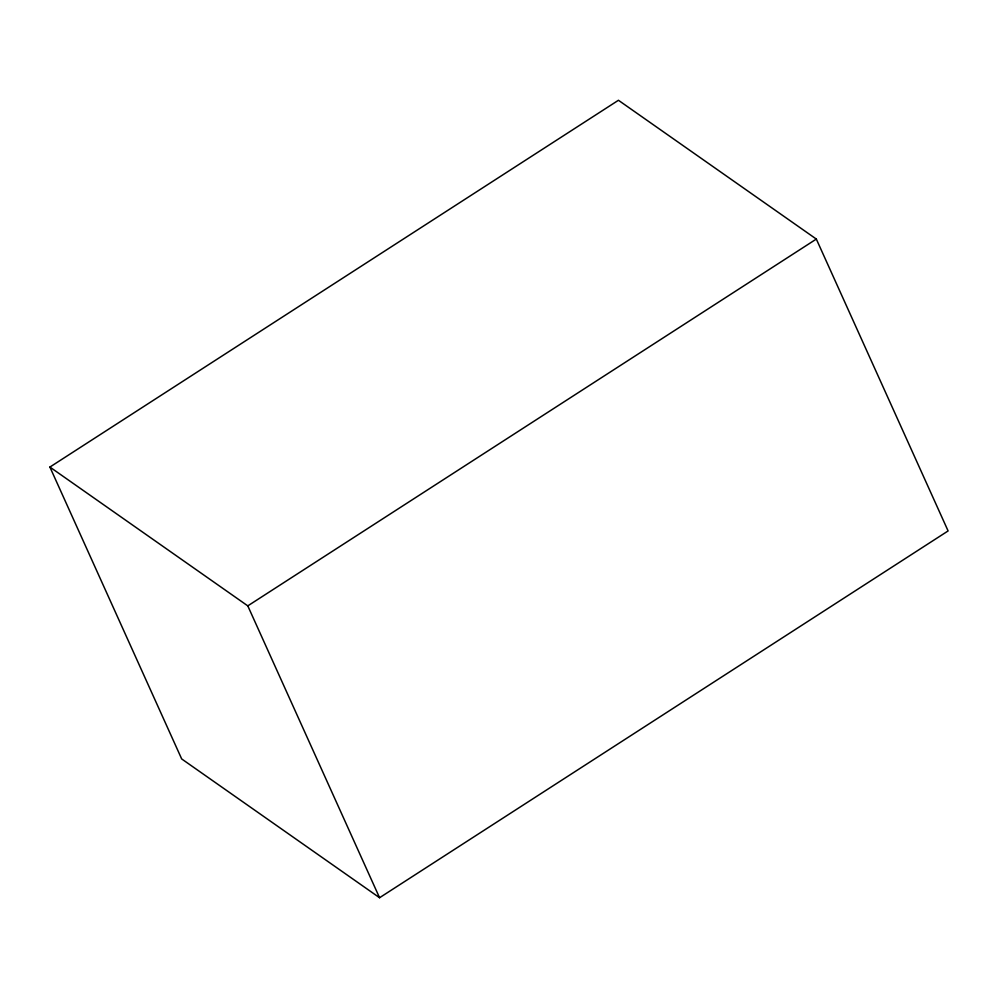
<?xml version="1.0" encoding="UTF-8"?>
<svg xmlns="http://www.w3.org/2000/svg" width="998" height="998" viewBox="0 0 998 998"><rect width="100%" height="100%" fill="white"/><g stroke="black" fill="none" stroke-linecap="round" stroke-linejoin="round"><path stroke-width="1.5" d="M49.9 467.064L618.436 100.274L816.327 239.071L948.1 530.936L379.564 897.726L181.673 758.929L49.9 467.064L247.791 605.873L379.564 897.726M247.791 605.873L816.327 239.071"/></g></svg>
